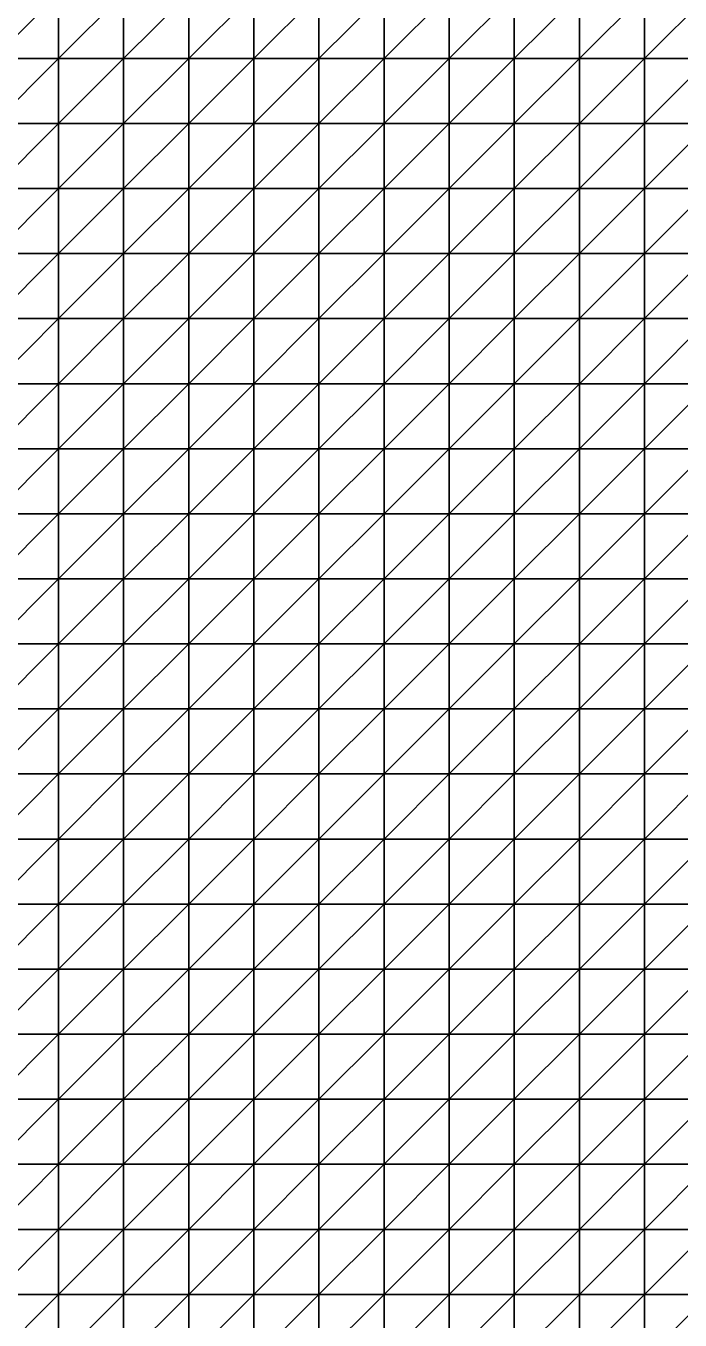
# Model space of a CAD drawing. Header units: metres. Extents: x 351000 to 353000, y 7455000 to 7457000.
# Drawn here: x 351987.5 to 352238.7, y 7455490.1 to 7455987.5 of the extents above; entities that cross this region are included whole.
import ezdxf

# ---------------------------------------------------------------- set-up
doc = ezdxf.new("R2010")
doc.units = ezdxf.units.M

msp = doc.modelspace()

# ---------------------------------------------------------------- linework, layer by layer
at = {"layer": 'BASE_OF_OXIDE_BOX'}
for points in [[(351975, 7455975, 1221.54), (352000, 7455975, 1218.15), (352000, 7456000, 1223.28)], [(351975, 7455975, 1221.54), (352000, 7456000, 1223.28), (351975, 7456000, 1227.32)], [(352000, 7455975, 1218.15), (352025, 7455975, 1213.34), (352025, 7456000, 1217.51)], [(352000, 7455975, 1218.15), (352025, 7456000, 1217.51), (352000, 7456000, 1223.28)], [(352025, 7455975, 1213.34), (352050, 7455975, 1208.56), (352050, 7456000, 1211.3)], [(352025, 7455975, 1213.34), (352050, 7456000, 1211.3), (352025, 7456000, 1217.51)], [(352050, 7455975, 1208.56), (352075, 7455975, 1204.73), (352075, 7456000, 1205.5)], [(352050, 7455975, 1208.56), (352075, 7456000, 1205.5), (352050, 7456000, 1211.3)], [(352075, 7455975, 1204.73), (352100, 7455975, 1202.37), (352100, 7456000, 1200.69)], [(352075, 7455975, 1204.73), (352100, 7456000, 1200.69), (352075, 7456000, 1205.5)], [(352100, 7455975, 1202.37), (352125, 7455975, 1201.78), (352125, 7456000, 1197.47)], [(352100, 7455975, 1202.37), (352125, 7456000, 1197.47), (352100, 7456000, 1200.69)], [(352125, 7455975, 1201.78), (352150, 7455975, 1203.33), (352150, 7456000, 1196.57)], [(352125, 7455975, 1201.78), (352150, 7456000, 1196.57), (352125, 7456000, 1197.47)], [(352150, 7455975, 1203.33), (352175, 7455975, 1207.29), (352175, 7456000, 1198.67)], [(352150, 7455975, 1203.33), (352175, 7456000, 1198.67), (352150, 7456000, 1196.57)], [(352175, 7455975, 1207.29), (352200, 7455975, 1213.53), (352200, 7456000, 1203.89)], [(352175, 7455975, 1207.29), (352200, 7456000, 1203.89), (352175, 7456000, 1198.67)], [(352200, 7455975, 1213.53), (352225, 7455975, 1221.18), (352225, 7456000, 1211.41)], [(352200, 7455975, 1213.53), (352225, 7456000, 1211.41), (352200, 7456000, 1203.89)], [(352225, 7455975, 1221.18), (352250, 7455975, 1228.74), (352250, 7456000, 1219.55)], [(352225, 7455975, 1221.18), (352250, 7456000, 1219.55), (352225, 7456000, 1211.41)], [(351975, 7455950, 1216.36), (352000, 7455950, 1213.85), (352000, 7455975, 1218.15)], [(351975, 7455950, 1216.36), (352000, 7455975, 1218.15), (351975, 7455975, 1221.54)], [(352000, 7455950, 1213.85), (352025, 7455950, 1210.29), (352025, 7455975, 1213.34)], [(352000, 7455950, 1213.85), (352025, 7455975, 1213.34), (352000, 7455975, 1218.15)], [(352025, 7455950, 1210.29), (352050, 7455950, 1207.2), (352050, 7455975, 1208.56)], [(352025, 7455950, 1210.29), (352050, 7455975, 1208.56), (352025, 7455975, 1213.34)], [(352050, 7455950, 1207.2), (352075, 7455950, 1205.56), (352075, 7455975, 1204.73)], [(352050, 7455950, 1207.2), (352075, 7455975, 1204.73), (352050, 7455975, 1208.56)], [(352075, 7455950, 1205.56), (352100, 7455950, 1205.77), (352100, 7455975, 1202.37)], [(352075, 7455950, 1205.56), (352100, 7455975, 1202.37), (352075, 7455975, 1204.73)], [(352100, 7455950, 1205.77), (352125, 7455950, 1207.87), (352125, 7455975, 1201.78)], [(352100, 7455950, 1205.77), (352125, 7455975, 1201.78), (352100, 7455975, 1202.37)], [(352125, 7455950, 1207.87), (352150, 7455950, 1211.82), (352150, 7455975, 1203.33)], [(352125, 7455950, 1207.87), (352150, 7455975, 1203.33), (352125, 7455975, 1201.78)], [(352150, 7455950, 1211.82), (352175, 7455950, 1217.51), (352175, 7455975, 1207.29)], [(352150, 7455950, 1211.82), (352175, 7455975, 1207.29), (352150, 7455975, 1203.33)], [(352175, 7455950, 1217.51), (352200, 7455950, 1224.56), (352200, 7455975, 1213.53)], [(352175, 7455950, 1217.51), (352200, 7455975, 1213.53), (352175, 7455975, 1207.29)], [(352200, 7455950, 1224.56), (352225, 7455950, 1232.12), (352225, 7455975, 1221.18)], [(352200, 7455950, 1224.56), (352225, 7455975, 1221.18), (352200, 7455975, 1213.53)], [(352225, 7455950, 1232.12), (352250, 7455950, 1238.94), (352250, 7455975, 1228.74)], [(352225, 7455950, 1232.12), (352250, 7455975, 1228.74), (352225, 7455975, 1221.18)], [(351975, 7455925, 1214.76), (352000, 7455925, 1213.16), (352000, 7455950, 1213.85)], [(351975, 7455925, 1214.76), (352000, 7455950, 1213.85), (351975, 7455950, 1216.36)], [(352000, 7455925, 1213.16), (352025, 7455925, 1210.69), (352025, 7455950, 1210.29)], [(352000, 7455925, 1213.16), (352025, 7455950, 1210.29), (352000, 7455950, 1213.85)], [(352025, 7455925, 1210.69), (352050, 7455925, 1208.95), (352050, 7455950, 1207.2)], [(352025, 7455925, 1210.69), (352050, 7455950, 1207.2), (352025, 7455950, 1210.29)], [(352050, 7455925, 1208.95), (352075, 7455925, 1208.98), (352075, 7455950, 1205.56)], [(352050, 7455925, 1208.95), (352075, 7455950, 1205.56), (352050, 7455950, 1207.2)], [(352075, 7455925, 1208.98), (352100, 7455925, 1211.1), (352100, 7455950, 1205.77)], [(352075, 7455925, 1208.98), (352100, 7455950, 1205.77), (352075, 7455950, 1205.56)], [(352100, 7455925, 1211.1), (352125, 7455925, 1215.11), (352125, 7455950, 1207.87)], [(352100, 7455925, 1211.1), (352125, 7455950, 1207.87), (352100, 7455950, 1205.77)], [(352125, 7455925, 1215.11), (352150, 7455925, 1220.65), (352150, 7455950, 1211.82)], [(352125, 7455925, 1215.11), (352150, 7455950, 1211.82), (352125, 7455950, 1207.87)], [(352150, 7455925, 1220.65), (352175, 7455925, 1227.26), (352175, 7455950, 1217.51)], [(352150, 7455925, 1220.65), (352175, 7455950, 1217.51), (352150, 7455950, 1211.82)], [(352175, 7455925, 1227.26), (352200, 7455925, 1234.4), (352200, 7455950, 1224.56)], [(352175, 7455925, 1227.26), (352200, 7455950, 1224.56), (352175, 7455950, 1217.51)], [(352200, 7455925, 1234.4), (352225, 7455925, 1241.27), (352225, 7455950, 1232.12)], [(352200, 7455925, 1234.4), (352225, 7455950, 1232.12), (352200, 7455950, 1224.56)], [(352225, 7455925, 1241.27), (352250, 7455925, 1246.98), (352250, 7455950, 1238.94)], [(352225, 7455925, 1241.27), (352250, 7455950, 1238.94), (352225, 7455950, 1232.12)], [(351975, 7455900, 1216.52), (352000, 7455900, 1215.65), (352000, 7455925, 1213.16)], [(351975, 7455900, 1216.52), (352000, 7455925, 1213.16), (351975, 7455925, 1214.76)], [(352000, 7455900, 1215.65), (352025, 7455900, 1213.92), (352025, 7455925, 1210.69)], [(352000, 7455900, 1215.65), (352025, 7455925, 1210.69), (352000, 7455925, 1213.16)], [(352025, 7455900, 1213.92), (352050, 7455900, 1213), (352050, 7455925, 1208.95)], [(352025, 7455900, 1213.92), (352050, 7455925, 1208.95), (352025, 7455925, 1210.69)], [(352050, 7455900, 1213), (352075, 7455900, 1213.99), (352075, 7455925, 1208.98)], [(352050, 7455900, 1213), (352075, 7455925, 1208.98), (352050, 7455925, 1208.95)], [(352075, 7455900, 1213.99), (352100, 7455900, 1217.18), (352100, 7455925, 1211.1)], [(352075, 7455900, 1213.99), (352100, 7455925, 1211.1), (352075, 7455925, 1208.98)], [(352100, 7455900, 1217.18), (352125, 7455900, 1222.22), (352125, 7455925, 1215.11)], [(352100, 7455900, 1217.18), (352125, 7455925, 1215.11), (352100, 7455925, 1211.1)], [(352125, 7455900, 1222.22), (352150, 7455900, 1228.45), (352150, 7455925, 1220.65)], [(352125, 7455900, 1222.22), (352150, 7455925, 1220.65), (352125, 7455925, 1215.11)], [(352150, 7455900, 1228.45), (352175, 7455900, 1235.18), (352175, 7455925, 1227.26)], [(352150, 7455900, 1228.45), (352175, 7455925, 1227.26), (352150, 7455925, 1220.65)], [(352175, 7455900, 1235.18), (352200, 7455900, 1241.72), (352200, 7455925, 1234.4)], [(352175, 7455900, 1235.18), (352200, 7455925, 1234.4), (352175, 7455925, 1227.26)], [(352200, 7455900, 1241.72), (352225, 7455900, 1247.44), (352225, 7455925, 1241.27)], [(352200, 7455900, 1241.72), (352225, 7455925, 1241.27), (352200, 7455925, 1234.4)], [(352225, 7455900, 1247.44), (352250, 7455900, 1251.77), (352250, 7455925, 1246.98)], [(352225, 7455900, 1247.44), (352250, 7455925, 1246.98), (352225, 7455925, 1241.27)], [(351975, 7455875, 1218.56), (352000, 7455875, 1218.26), (352000, 7455900, 1215.65)], [(351975, 7455875, 1218.56), (352000, 7455900, 1215.65), (351975, 7455900, 1216.52)], [(352000, 7455875, 1218.26), (352025, 7455875, 1217.07), (352025, 7455900, 1213.92)], [(352000, 7455875, 1218.26), (352025, 7455900, 1213.92), (352000, 7455900, 1215.65)], [(352025, 7455875, 1217.07), (352050, 7455875, 1216.71), (352050, 7455900, 1213)], [(352025, 7455875, 1217.07), (352050, 7455900, 1213), (352025, 7455900, 1213.92)], [(352050, 7455875, 1216.71), (352075, 7455875, 1218.36), (352075, 7455900, 1213.99)], [(352050, 7455875, 1216.71), (352075, 7455900, 1213.99), (352050, 7455900, 1213)], [(352075, 7455875, 1218.36), (352100, 7455875, 1222.32), (352100, 7455900, 1217.18)], [(352075, 7455875, 1218.36), (352100, 7455900, 1217.18), (352075, 7455900, 1213.99)], [(352100, 7455875, 1222.32), (352125, 7455875, 1228.11), (352125, 7455900, 1222.22)], [(352100, 7455875, 1222.32), (352125, 7455900, 1222.22), (352100, 7455900, 1217.18)], [(352125, 7455875, 1228.11), (352150, 7455875, 1234.82), (352150, 7455900, 1228.45)], [(352125, 7455875, 1228.11), (352150, 7455900, 1228.45), (352125, 7455900, 1222.22)], [(352150, 7455875, 1234.82), (352175, 7455875, 1241.52), (352175, 7455900, 1235.18)], [(352150, 7455875, 1234.82), (352175, 7455900, 1235.18), (352150, 7455900, 1228.45)], [(352175, 7455875, 1241.52), (352200, 7455875, 1247.4), (352200, 7455900, 1241.72)], [(352175, 7455875, 1241.52), (352200, 7455900, 1241.72), (352175, 7455900, 1235.18)], [(352200, 7455875, 1247.4), (352225, 7455875, 1251.98), (352225, 7455900, 1247.44)], [(352200, 7455875, 1247.4), (352225, 7455900, 1247.44), (352200, 7455900, 1241.72)], [(352225, 7455875, 1251.98), (352250, 7455875, 1255.02), (352250, 7455900, 1251.77)], [(352225, 7455875, 1251.98), (352250, 7455900, 1251.77), (352225, 7455900, 1247.44)], [(351975, 7455850, 1217.4), (352000, 7455850, 1217.66), (352000, 7455875, 1218.26)], [(351975, 7455850, 1217.4), (352000, 7455875, 1218.26), (351975, 7455875, 1218.56)], [(352000, 7455850, 1217.66), (352025, 7455850, 1217.15), (352025, 7455875, 1217.07)], [(352000, 7455850, 1217.66), (352025, 7455875, 1217.07), (352000, 7455875, 1218.26)], [(352025, 7455850, 1217.15), (352050, 7455850, 1217.61), (352050, 7455875, 1216.71)], [(352025, 7455850, 1217.15), (352050, 7455875, 1216.71), (352025, 7455875, 1217.07)], [(352050, 7455850, 1217.61), (352075, 7455850, 1220.3), (352075, 7455875, 1218.36)], [(352050, 7455850, 1217.61), (352075, 7455875, 1218.36), (352050, 7455875, 1216.71)], [(352075, 7455850, 1220.3), (352100, 7455850, 1225.52), (352100, 7455875, 1222.32)], [(352075, 7455850, 1220.3), (352100, 7455875, 1222.32), (352075, 7455875, 1218.36)], [(352100, 7455850, 1225.52), (352125, 7455850, 1232.63), (352125, 7455875, 1228.11)], [(352100, 7455850, 1225.52), (352125, 7455875, 1228.11), (352100, 7455875, 1222.32)], [(352125, 7455850, 1232.63), (352150, 7455850, 1240.48), (352150, 7455875, 1234.82)], [(352125, 7455850, 1232.63), (352150, 7455875, 1234.82), (352125, 7455875, 1228.11)], [(352150, 7455850, 1240.48), (352175, 7455850, 1247.81), (352175, 7455875, 1241.52)], [(352150, 7455850, 1240.48), (352175, 7455875, 1241.52), (352150, 7455875, 1234.82)], [(352175, 7455850, 1247.81), (352200, 7455850, 1253.69), (352200, 7455875, 1247.4)], [(352175, 7455850, 1247.81), (352200, 7455875, 1247.4), (352175, 7455875, 1241.52)], [(352200, 7455850, 1253.69), (352225, 7455850, 1257.7), (352225, 7455875, 1251.98)], [(352200, 7455850, 1253.69), (352225, 7455875, 1251.98), (352200, 7455875, 1247.4)], [(352225, 7455850, 1257.7), (352250, 7455850, 1259.88), (352250, 7455875, 1255.02)], [(352225, 7455850, 1257.7), (352250, 7455875, 1255.02), (352225, 7455875, 1251.98)], [(351975, 7455825, 1211.94), (352000, 7455825, 1212.9), (352000, 7455850, 1217.66)], [(351975, 7455825, 1211.94), (352000, 7455850, 1217.66), (351975, 7455850, 1217.4)], [(352000, 7455825, 1212.9), (352025, 7455825, 1213.4), (352025, 7455850, 1217.15)], [(352000, 7455825, 1212.9), (352025, 7455850, 1217.15), (352000, 7455850, 1217.66)], [(352025, 7455825, 1213.4), (352050, 7455825, 1215.23), (352050, 7455850, 1217.61)], [(352025, 7455825, 1213.4), (352050, 7455850, 1217.61), (352025, 7455850, 1217.15)], [(352050, 7455825, 1215.23), (352075, 7455825, 1219.68), (352075, 7455850, 1220.3)], [(352050, 7455825, 1215.23), (352075, 7455850, 1220.3), (352050, 7455850, 1217.61)], [(352075, 7455825, 1219.68), (352100, 7455825, 1227.03), (352100, 7455850, 1225.52)], [(352075, 7455825, 1219.68), (352100, 7455850, 1225.52), (352075, 7455850, 1220.3)], [(352100, 7455825, 1227.03), (352125, 7455825, 1236.46), (352125, 7455850, 1232.63)], [(352100, 7455825, 1227.03), (352125, 7455850, 1232.63), (352100, 7455850, 1225.52)], [(352125, 7455825, 1236.46), (352150, 7455825, 1246.48), (352150, 7455850, 1240.48)], [(352125, 7455825, 1236.46), (352150, 7455850, 1240.48), (352125, 7455850, 1232.63)], [(352150, 7455825, 1246.48), (352175, 7455825, 1255.49), (352175, 7455850, 1247.81)], [(352150, 7455825, 1246.48), (352175, 7455850, 1247.81), (352150, 7455850, 1240.48)], [(352175, 7455825, 1255.49), (352200, 7455825, 1262.29), (352200, 7455850, 1253.69)], [(352175, 7455825, 1255.49), (352200, 7455850, 1253.69), (352175, 7455850, 1247.81)], [(352200, 7455825, 1262.29), (352225, 7455825, 1266.48), (352225, 7455850, 1257.7)], [(352200, 7455825, 1262.29), (352225, 7455850, 1257.7), (352200, 7455850, 1253.69)], [(352225, 7455825, 1266.48), (352250, 7455825, 1268.29), (352250, 7455850, 1259.88)], [(352225, 7455825, 1266.48), (352250, 7455850, 1259.88), (352225, 7455850, 1257.7)], [(351975, 7455800, 1204.48), (352000, 7455800, 1206.18), (352000, 7455825, 1212.9)], [(351975, 7455800, 1204.48), (352000, 7455825, 1212.9), (351975, 7455825, 1211.94)], [(352000, 7455800, 1206.18), (352025, 7455800, 1207.88), (352025, 7455825, 1213.4)], [(352000, 7455800, 1206.18), (352025, 7455825, 1213.4), (352000, 7455825, 1212.9)], [(352025, 7455800, 1207.88), (352050, 7455800, 1211.38), (352050, 7455825, 1215.23)], [(352025, 7455800, 1207.88), (352050, 7455825, 1215.23), (352025, 7455825, 1213.4)], [(352050, 7455800, 1211.38), (352075, 7455800, 1218.01), (352075, 7455825, 1219.68)], [(352050, 7455800, 1211.38), (352075, 7455825, 1219.68), (352050, 7455825, 1215.23)], [(352075, 7455800, 1218.01), (352100, 7455800, 1227.98), (352100, 7455825, 1227.03)], [(352075, 7455800, 1218.01), (352100, 7455825, 1227.03), (352075, 7455825, 1219.68)], [(352100, 7455800, 1227.98), (352125, 7455800, 1240.3), (352125, 7455825, 1236.46)], [(352100, 7455800, 1227.98), (352125, 7455825, 1236.46), (352100, 7455825, 1227.03)], [(352125, 7455800, 1240.3), (352150, 7455800, 1253.1), (352150, 7455825, 1246.48)], [(352125, 7455800, 1240.3), (352150, 7455825, 1246.48), (352125, 7455825, 1236.46)], [(352150, 7455800, 1253.1), (352175, 7455800, 1264.35), (352175, 7455825, 1255.49)], [(352150, 7455800, 1253.1), (352175, 7455825, 1255.49), (352150, 7455825, 1246.48)], [(352175, 7455800, 1264.35), (352200, 7455800, 1272.6), (352200, 7455825, 1262.29)], [(352175, 7455800, 1264.35), (352200, 7455825, 1262.29), (352175, 7455825, 1255.49)], [(352200, 7455800, 1272.6), (352225, 7455800, 1277.36), (352225, 7455825, 1266.48)], [(352200, 7455800, 1272.6), (352225, 7455825, 1266.48), (352200, 7455825, 1262.29)], [(352225, 7455800, 1277.36), (352250, 7455800, 1279), (352250, 7455825, 1268.29)], [(352225, 7455800, 1277.36), (352250, 7455825, 1268.29), (352225, 7455825, 1266.48)], [(351975, 7455775, 1199.22), (352000, 7455775, 1201.45), (352000, 7455800, 1206.18)], [(351975, 7455775, 1199.22), (352000, 7455800, 1206.18), (351975, 7455800, 1204.48)], [(352000, 7455775, 1201.45), (352025, 7455775, 1204.03), (352025, 7455800, 1207.88)], [(352000, 7455775, 1201.45), (352025, 7455800, 1207.88), (352000, 7455800, 1206.18)], [(352025, 7455775, 1204.03), (352050, 7455775, 1208.82), (352050, 7455800, 1211.38)], [(352025, 7455775, 1204.03), (352050, 7455800, 1211.38), (352025, 7455800, 1207.88)], [(352050, 7455775, 1208.82), (352075, 7455775, 1217.19), (352075, 7455800, 1218.01)], [(352050, 7455775, 1208.82), (352075, 7455800, 1218.01), (352050, 7455800, 1211.38)], [(352075, 7455775, 1217.19), (352100, 7455775, 1229.33), (352100, 7455800, 1227.98)], [(352075, 7455775, 1217.19), (352100, 7455800, 1227.98), (352075, 7455800, 1218.01)], [(352100, 7455775, 1229.33), (352125, 7455775, 1244.04), (352125, 7455800, 1240.3)], [(352100, 7455775, 1229.33), (352125, 7455800, 1240.3), (352100, 7455800, 1227.98)], [(352125, 7455775, 1244.04), (352150, 7455775, 1259.13), (352150, 7455800, 1253.1)], [(352125, 7455775, 1244.04), (352150, 7455800, 1253.1), (352125, 7455800, 1240.3)], [(352150, 7455775, 1259.13), (352175, 7455775, 1272.22), (352175, 7455800, 1264.35)], [(352150, 7455775, 1259.13), (352175, 7455800, 1264.35), (352150, 7455800, 1253.1)], [(352175, 7455775, 1272.22), (352200, 7455775, 1281.55), (352200, 7455800, 1272.6)], [(352175, 7455775, 1272.22), (352200, 7455800, 1272.6), (352175, 7455800, 1264.35)], [(352200, 7455775, 1281.55), (352225, 7455775, 1286.59), (352225, 7455800, 1277.36)], [(352200, 7455775, 1281.55), (352225, 7455800, 1277.36), (352200, 7455800, 1272.6)], [(352225, 7455775, 1286.59), (352250, 7455775, 1287.87), (352250, 7455800, 1279)], [(352225, 7455775, 1286.59), (352250, 7455800, 1279), (352225, 7455800, 1277.36)], [(351975, 7455750, 1199.39), (352000, 7455750, 1201.59), (352000, 7455775, 1201.45)], [(351975, 7455750, 1199.39), (352000, 7455775, 1201.45), (351975, 7455775, 1199.22)], [(352000, 7455750, 1201.59), (352025, 7455750, 1204.26), (352025, 7455775, 1204.03)], [(352000, 7455750, 1201.59), (352025, 7455775, 1204.03), (352000, 7455775, 1201.45)], [(352025, 7455750, 1204.26), (352050, 7455750, 1209.3), (352050, 7455775, 1208.82)], [(352025, 7455750, 1204.26), (352050, 7455775, 1208.82), (352025, 7455775, 1204.03)], [(352050, 7455750, 1209.3), (352075, 7455750, 1218.17), (352075, 7455775, 1217.19)], [(352050, 7455750, 1209.3), (352075, 7455775, 1217.19), (352050, 7455775, 1208.82)], [(352075, 7455750, 1218.17), (352100, 7455750, 1231.05), (352100, 7455775, 1229.33)], [(352075, 7455750, 1218.17), (352100, 7455775, 1229.33), (352075, 7455775, 1217.19)], [(352100, 7455750, 1231.05), (352125, 7455750, 1246.64), (352125, 7455775, 1244.04)], [(352100, 7455750, 1231.05), (352125, 7455775, 1244.04), (352100, 7455775, 1229.33)], [(352125, 7455750, 1246.64), (352150, 7455750, 1262.53), (352150, 7455775, 1259.13)], [(352125, 7455750, 1246.64), (352150, 7455775, 1259.13), (352125, 7455775, 1244.04)], [(352150, 7455750, 1262.53), (352175, 7455750, 1276.07), (352175, 7455775, 1272.22)], [(352150, 7455750, 1262.53), (352175, 7455775, 1272.22), (352150, 7455775, 1259.13)], [(352175, 7455750, 1276.07), (352200, 7455750, 1285.36), (352200, 7455775, 1281.55)], [(352175, 7455750, 1276.07), (352200, 7455775, 1281.55), (352175, 7455775, 1272.22)], [(352200, 7455750, 1285.36), (352225, 7455750, 1289.87), (352225, 7455775, 1286.59)], [(352200, 7455750, 1285.36), (352225, 7455775, 1286.59), (352200, 7455775, 1281.55)], [(352225, 7455750, 1289.87), (352250, 7455750, 1290.31), (352250, 7455775, 1287.87)], [(352225, 7455750, 1289.87), (352250, 7455775, 1287.87), (352225, 7455775, 1286.59)], [(351975, 7455725, 1205.03), (352000, 7455725, 1206.55), (352000, 7455750, 1201.59)], [(351975, 7455725, 1205.03), (352000, 7455750, 1201.59), (351975, 7455750, 1199.39)], [(352000, 7455725, 1206.55), (352025, 7455725, 1208.38), (352025, 7455750, 1204.26)], [(352000, 7455725, 1206.55), (352025, 7455750, 1204.26), (352000, 7455750, 1201.59)], [(352025, 7455725, 1208.38), (352050, 7455725, 1212.5), (352050, 7455750, 1209.3)], [(352025, 7455725, 1208.38), (352050, 7455750, 1209.3), (352025, 7455750, 1204.26)], [(352050, 7455725, 1212.5), (352075, 7455725, 1220.4), (352075, 7455750, 1218.17)], [(352050, 7455725, 1212.5), (352075, 7455750, 1218.17), (352050, 7455750, 1209.3)], [(352075, 7455725, 1220.4), (352100, 7455725, 1232.33), (352100, 7455750, 1231.05)], [(352075, 7455725, 1220.4), (352100, 7455750, 1231.05), (352075, 7455750, 1218.17)], [(352100, 7455725, 1232.33), (352125, 7455725, 1246.97), (352125, 7455750, 1246.64)], [(352100, 7455725, 1232.33), (352125, 7455750, 1246.64), (352100, 7455750, 1231.05)], [(352125, 7455725, 1246.97), (352150, 7455725, 1261.81), (352150, 7455750, 1262.53)], [(352125, 7455725, 1246.97), (352150, 7455750, 1262.53), (352125, 7455750, 1246.64)], [(352150, 7455725, 1261.81), (352175, 7455725, 1274.14), (352175, 7455750, 1276.07)], [(352150, 7455725, 1261.81), (352175, 7455750, 1276.07), (352150, 7455750, 1262.53)], [(352175, 7455725, 1274.14), (352200, 7455725, 1282.05), (352200, 7455750, 1285.36)], [(352175, 7455725, 1274.14), (352200, 7455750, 1285.36), (352175, 7455750, 1276.07)], [(352200, 7455725, 1282.05), (352225, 7455725, 1285.12), (352225, 7455750, 1289.87)], [(352200, 7455725, 1282.05), (352225, 7455750, 1289.87), (352200, 7455750, 1285.36)], [(352225, 7455725, 1285.12), (352250, 7455725, 1284.33), (352250, 7455750, 1290.31)], [(352225, 7455725, 1285.12), (352250, 7455750, 1290.31), (352225, 7455750, 1289.87)], [(351975, 7455700, 1213.01), (352000, 7455700, 1213.5), (352000, 7455725, 1206.55)], [(351975, 7455700, 1213.01), (352000, 7455725, 1206.55), (351975, 7455725, 1205.03)], [(352000, 7455700, 1213.5), (352025, 7455700, 1214.01), (352025, 7455725, 1208.38)], [(352000, 7455700, 1213.5), (352025, 7455725, 1208.38), (352000, 7455725, 1206.55)], [(352025, 7455700, 1214.01), (352050, 7455700, 1216.53), (352050, 7455725, 1212.5)], [(352025, 7455700, 1214.01), (352050, 7455725, 1212.5), (352025, 7455725, 1208.38)], [(352050, 7455700, 1216.53), (352075, 7455700, 1222.58), (352075, 7455725, 1220.4)], [(352050, 7455700, 1216.53), (352075, 7455725, 1220.4), (352050, 7455725, 1212.5)], [(352075, 7455700, 1222.58), (352100, 7455700, 1232.45), (352100, 7455725, 1232.33)], [(352075, 7455700, 1222.58), (352100, 7455725, 1232.33), (352075, 7455725, 1220.4)], [(352100, 7455700, 1232.45), (352125, 7455700, 1244.85), (352125, 7455725, 1246.97)], [(352100, 7455700, 1232.45), (352125, 7455725, 1246.97), (352100, 7455725, 1232.33)], [(352125, 7455700, 1244.85), (352150, 7455700, 1257.35), (352150, 7455725, 1261.81)], [(352125, 7455700, 1244.85), (352150, 7455725, 1261.81), (352125, 7455725, 1246.97)], [(352150, 7455700, 1257.35), (352175, 7455700, 1267.31), (352175, 7455725, 1274.14)], [(352150, 7455700, 1257.35), (352175, 7455725, 1274.14), (352150, 7455725, 1261.81)], [(352175, 7455700, 1267.31), (352200, 7455700, 1272.96), (352200, 7455725, 1282.05)], [(352175, 7455700, 1267.31), (352200, 7455725, 1282.05), (352175, 7455725, 1274.14)], [(352200, 7455700, 1272.96), (352225, 7455700, 1274.12), (352225, 7455725, 1285.12)], [(352200, 7455700, 1272.96), (352225, 7455725, 1285.12), (352200, 7455725, 1282.05)], [(352225, 7455700, 1274.12), (352250, 7455700, 1272.05), (352250, 7455725, 1284.33)], [(352225, 7455700, 1274.12), (352250, 7455725, 1284.33), (352225, 7455725, 1285.12)], [(351975, 7455675, 1219.36), (352000, 7455675, 1219.05), (352000, 7455700, 1213.5)], [(351975, 7455675, 1219.36), (352000, 7455700, 1213.5), (351975, 7455700, 1213.01)], [(352000, 7455675, 1219.05), (352025, 7455675, 1218.52), (352025, 7455700, 1214.01)], [(352000, 7455675, 1219.05), (352025, 7455700, 1214.01), (352000, 7455700, 1213.5)], [(352025, 7455675, 1218.52), (352050, 7455675, 1219.66), (352050, 7455700, 1216.53)], [(352025, 7455675, 1218.52), (352050, 7455700, 1216.53), (352025, 7455700, 1214.01)], [(352050, 7455675, 1219.66), (352075, 7455675, 1223.95), (352075, 7455700, 1222.58)], [(352050, 7455675, 1219.66), (352075, 7455700, 1222.58), (352050, 7455700, 1216.53)], [(352075, 7455675, 1223.95), (352100, 7455675, 1231.67), (352100, 7455700, 1232.45)], [(352075, 7455675, 1223.95), (352100, 7455700, 1232.45), (352075, 7455700, 1222.58)], [(352100, 7455675, 1231.67), (352125, 7455675, 1241.61), (352125, 7455700, 1244.85)], [(352100, 7455675, 1231.67), (352125, 7455700, 1244.85), (352100, 7455700, 1232.45)], [(352125, 7455675, 1241.61), (352150, 7455675, 1251.48), (352150, 7455700, 1257.35)], [(352125, 7455675, 1241.61), (352150, 7455700, 1257.35), (352125, 7455700, 1244.85)], [(352150, 7455675, 1251.48), (352175, 7455675, 1258.8), (352175, 7455700, 1267.31)], [(352150, 7455675, 1251.48), (352175, 7455700, 1267.31), (352150, 7455700, 1257.35)], [(352175, 7455675, 1258.8), (352200, 7455675, 1262.09), (352200, 7455700, 1272.96)], [(352175, 7455675, 1258.8), (352200, 7455700, 1272.96), (352175, 7455700, 1267.31)], [(352200, 7455675, 1262.09), (352225, 7455675, 1261.44), (352225, 7455700, 1274.12)], [(352200, 7455675, 1262.09), (352225, 7455700, 1274.12), (352200, 7455700, 1272.96)], [(352225, 7455675, 1261.44), (352250, 7455675, 1258.4), (352250, 7455700, 1272.05)], [(352225, 7455675, 1261.44), (352250, 7455700, 1272.05), (352225, 7455700, 1274.12)], [(351975, 7455650, 1222.13), (352000, 7455650, 1221.76), (352000, 7455675, 1219.05)], [(351975, 7455650, 1222.13), (352000, 7455675, 1219.05), (351975, 7455675, 1219.36)], [(352000, 7455650, 1221.76), (352025, 7455650, 1221.07), (352025, 7455675, 1218.52)], [(352000, 7455650, 1221.76), (352025, 7455675, 1218.52), (352000, 7455675, 1219.05)], [(352025, 7455650, 1221.07), (352050, 7455650, 1221.74), (352050, 7455675, 1219.66)], [(352025, 7455650, 1221.07), (352050, 7455675, 1219.66), (352025, 7455675, 1218.52)], [(352050, 7455650, 1221.74), (352075, 7455650, 1225.1), (352075, 7455675, 1223.95)], [(352050, 7455650, 1221.74), (352075, 7455675, 1223.95), (352050, 7455675, 1219.66)], [(352075, 7455650, 1225.1), (352100, 7455650, 1231.38), (352100, 7455675, 1231.67)], [(352075, 7455650, 1225.1), (352100, 7455675, 1231.67), (352075, 7455675, 1223.95)], [(352100, 7455650, 1231.38), (352125, 7455650, 1239.43), (352125, 7455675, 1241.61)], [(352100, 7455650, 1231.38), (352125, 7455675, 1241.61), (352100, 7455675, 1231.67)], [(352125, 7455650, 1239.43), (352150, 7455650, 1247.13), (352150, 7455675, 1251.48)], [(352125, 7455650, 1239.43), (352150, 7455675, 1251.48), (352125, 7455675, 1241.61)], [(352150, 7455650, 1247.13), (352175, 7455650, 1252.27), (352175, 7455675, 1258.8)], [(352150, 7455650, 1247.13), (352175, 7455675, 1258.8), (352150, 7455675, 1251.48)], [(352175, 7455650, 1252.27), (352200, 7455650, 1253.66), (352200, 7455675, 1262.09)], [(352175, 7455650, 1252.27), (352200, 7455675, 1262.09), (352175, 7455675, 1258.8)], [(352200, 7455650, 1253.66), (352225, 7455650, 1251.66), (352225, 7455675, 1261.44)], [(352200, 7455650, 1253.66), (352225, 7455675, 1261.44), (352200, 7455675, 1262.09)], [(352225, 7455650, 1251.66), (352250, 7455650, 1248.07), (352250, 7455675, 1258.4)], [(352225, 7455650, 1251.66), (352250, 7455675, 1258.4), (352225, 7455675, 1261.44)], [(351975, 7455625, 1222.72), (352000, 7455625, 1223.18), (352000, 7455650, 1221.76)], [(351975, 7455625, 1222.72), (352000, 7455650, 1221.76), (351975, 7455650, 1222.13)], [(352000, 7455625, 1223.18), (352025, 7455625, 1223.28), (352025, 7455650, 1221.07)], [(352000, 7455625, 1223.18), (352025, 7455650, 1221.07), (352000, 7455650, 1221.76)], [(352025, 7455625, 1223.28), (352050, 7455625, 1224.4), (352050, 7455650, 1221.74)], [(352025, 7455625, 1223.28), (352050, 7455650, 1221.74), (352025, 7455650, 1221.07)], [(352050, 7455625, 1224.4), (352075, 7455625, 1227.67), (352075, 7455650, 1225.1)], [(352050, 7455625, 1224.4), (352075, 7455650, 1225.1), (352050, 7455650, 1221.74)], [(352075, 7455625, 1227.67), (352100, 7455625, 1233.21), (352100, 7455650, 1231.38)], [(352075, 7455625, 1227.67), (352100, 7455650, 1231.38), (352075, 7455650, 1225.1)], [(352100, 7455625, 1233.21), (352125, 7455625, 1239.96), (352125, 7455650, 1239.43)], [(352100, 7455625, 1233.21), (352125, 7455650, 1239.43), (352100, 7455650, 1231.38)], [(352125, 7455625, 1239.96), (352150, 7455625, 1246.02), (352150, 7455650, 1247.13)], [(352125, 7455625, 1239.96), (352150, 7455650, 1247.13), (352125, 7455650, 1239.43)], [(352150, 7455625, 1246.02), (352175, 7455625, 1249.48), (352175, 7455650, 1252.27)], [(352150, 7455625, 1246.02), (352175, 7455650, 1252.27), (352150, 7455650, 1247.13)], [(352175, 7455625, 1249.48), (352200, 7455625, 1249.45), (352200, 7455650, 1253.66)], [(352175, 7455625, 1249.48), (352200, 7455650, 1253.66), (352175, 7455650, 1252.27)], [(352200, 7455625, 1249.45), (352225, 7455625, 1246.53), (352225, 7455650, 1251.66)], [(352200, 7455625, 1249.45), (352225, 7455650, 1251.66), (352200, 7455650, 1253.66)], [(352225, 7455625, 1246.53), (352250, 7455625, 1242.66), (352250, 7455650, 1248.07)], [(352225, 7455625, 1246.53), (352250, 7455650, 1248.07), (352225, 7455650, 1251.66)], [(351975, 7455600, 1224.84), (352000, 7455600, 1226.66), (352000, 7455625, 1223.18)], [(351975, 7455600, 1224.84), (352000, 7455625, 1223.18), (351975, 7455625, 1222.72)], [(352000, 7455600, 1226.66), (352025, 7455600, 1227.96), (352025, 7455625, 1223.28)], [(352000, 7455600, 1226.66), (352025, 7455625, 1223.28), (352000, 7455625, 1223.18)], [(352025, 7455600, 1227.96), (352050, 7455600, 1229.8), (352050, 7455625, 1224.4)], [(352025, 7455600, 1227.96), (352050, 7455625, 1224.4), (352025, 7455625, 1223.28)], [(352050, 7455600, 1229.8), (352075, 7455600, 1233.05), (352075, 7455625, 1227.67)], [(352050, 7455600, 1229.8), (352075, 7455625, 1227.67), (352050, 7455625, 1224.4)], [(352075, 7455600, 1233.05), (352100, 7455600, 1237.83), (352100, 7455625, 1233.21)], [(352075, 7455600, 1233.05), (352100, 7455625, 1233.21), (352075, 7455625, 1227.67)], [(352100, 7455600, 1237.83), (352125, 7455600, 1243.2), (352125, 7455625, 1239.96)], [(352100, 7455600, 1237.83), (352125, 7455625, 1239.96), (352100, 7455625, 1233.21)], [(352125, 7455600, 1243.2), (352150, 7455600, 1247.56), (352150, 7455625, 1246.02)], [(352125, 7455600, 1243.2), (352150, 7455625, 1246.02), (352125, 7455625, 1239.96)], [(352150, 7455600, 1247.56), (352175, 7455600, 1249.36), (352175, 7455625, 1249.48)], [(352150, 7455600, 1247.56), (352175, 7455625, 1249.48), (352150, 7455625, 1246.02)], [(352175, 7455600, 1249.36), (352200, 7455600, 1247.97), (352200, 7455625, 1249.45)], [(352175, 7455600, 1249.36), (352200, 7455625, 1249.45), (352175, 7455625, 1249.48)], [(352200, 7455600, 1247.97), (352225, 7455600, 1244.2), (352225, 7455625, 1246.53)], [(352200, 7455600, 1247.97), (352225, 7455625, 1246.53), (352200, 7455625, 1249.45)], [(352225, 7455600, 1244.2), (352250, 7455600, 1240.04), (352250, 7455625, 1242.66)], [(352225, 7455600, 1244.2), (352250, 7455625, 1242.66), (352225, 7455625, 1246.53)], [(351975, 7455575, 1231.72), (352000, 7455575, 1234.82), (352000, 7455600, 1226.66)], [(351975, 7455575, 1231.72), (352000, 7455600, 1226.66), (351975, 7455600, 1224.84)], [(352000, 7455575, 1234.82), (352025, 7455575, 1236.95), (352025, 7455600, 1227.96)], [(352000, 7455575, 1234.82), (352025, 7455600, 1227.96), (352000, 7455600, 1226.66)], [(352025, 7455575, 1236.95), (352050, 7455575, 1238.87), (352050, 7455600, 1229.8)], [(352025, 7455575, 1236.95), (352050, 7455600, 1229.8), (352025, 7455600, 1227.96)], [(352050, 7455575, 1238.87), (352075, 7455575, 1241.29), (352075, 7455600, 1233.05)], [(352050, 7455575, 1238.87), (352075, 7455600, 1233.05), (352050, 7455600, 1229.8)], [(352075, 7455575, 1241.29), (352100, 7455575, 1244.38), (352100, 7455600, 1237.83)], [(352075, 7455575, 1241.29), (352100, 7455600, 1237.83), (352075, 7455600, 1233.05)], [(352100, 7455575, 1244.38), (352125, 7455575, 1247.49), (352125, 7455600, 1243.2)], [(352100, 7455575, 1244.38), (352125, 7455600, 1243.2), (352100, 7455600, 1237.83)], [(352125, 7455575, 1247.49), (352150, 7455575, 1249.41), (352150, 7455600, 1247.56)], [(352125, 7455575, 1247.49), (352150, 7455600, 1247.56), (352125, 7455600, 1243.2)], [(352150, 7455575, 1249.41), (352175, 7455575, 1248.98), (352175, 7455600, 1249.36)], [(352150, 7455575, 1249.41), (352175, 7455600, 1249.36), (352150, 7455600, 1247.56)], [(352175, 7455575, 1248.98), (352200, 7455575, 1245.86), (352200, 7455600, 1247.97)], [(352175, 7455575, 1248.98), (352200, 7455600, 1247.97), (352175, 7455600, 1249.36)], [(352200, 7455575, 1245.86), (352225, 7455575, 1240.97), (352225, 7455600, 1244.2)], [(352200, 7455575, 1245.86), (352225, 7455600, 1244.2), (352200, 7455600, 1247.97)], [(352225, 7455575, 1240.97), (352250, 7455575, 1236.27), (352250, 7455600, 1240.04)], [(352225, 7455575, 1240.97), (352250, 7455600, 1240.04), (352225, 7455600, 1244.2)], [(351975, 7455550, 1243.63), (352000, 7455550, 1247.43), (352000, 7455575, 1234.82)], [(351975, 7455550, 1243.63), (352000, 7455575, 1234.82), (351975, 7455575, 1231.72)], [(352000, 7455550, 1247.43), (352025, 7455550, 1249.51), (352025, 7455575, 1236.95)], [(352000, 7455550, 1247.43), (352025, 7455575, 1236.95), (352000, 7455575, 1234.82)], [(352025, 7455550, 1249.51), (352050, 7455550, 1250.38), (352050, 7455575, 1238.87)], [(352025, 7455550, 1249.51), (352050, 7455575, 1238.87), (352025, 7455575, 1236.95)], [(352050, 7455550, 1250.38), (352075, 7455550, 1250.73), (352075, 7455575, 1241.29)], [(352050, 7455550, 1250.38), (352075, 7455575, 1241.29), (352050, 7455575, 1238.87)], [(352075, 7455550, 1250.73), (352100, 7455550, 1250.89), (352100, 7455575, 1244.38)], [(352075, 7455550, 1250.73), (352100, 7455575, 1244.38), (352075, 7455575, 1241.29)], [(352100, 7455550, 1250.89), (352125, 7455550, 1250.63), (352125, 7455575, 1247.49)], [(352100, 7455550, 1250.89), (352125, 7455575, 1247.49), (352100, 7455575, 1244.38)], [(352125, 7455550, 1250.63), (352150, 7455550, 1249.19), (352150, 7455575, 1249.41)], [(352125, 7455550, 1250.63), (352150, 7455575, 1249.41), (352125, 7455575, 1247.49)], [(352150, 7455550, 1249.19), (352175, 7455550, 1245.86), (352175, 7455575, 1248.98)], [(352150, 7455550, 1249.19), (352175, 7455575, 1248.98), (352150, 7455575, 1249.41)], [(352175, 7455550, 1245.86), (352200, 7455550, 1240.55), (352200, 7455575, 1245.86)], [(352175, 7455550, 1245.86), (352200, 7455575, 1245.86), (352175, 7455575, 1248.98)], [(352200, 7455550, 1240.55), (352225, 7455550, 1234.21), (352225, 7455575, 1240.97)], [(352200, 7455550, 1240.55), (352225, 7455575, 1240.97), (352200, 7455575, 1245.86)], [(352225, 7455550, 1234.21), (352250, 7455550, 1228.72), (352250, 7455575, 1236.27)], [(352225, 7455550, 1234.21), (352250, 7455575, 1236.27), (352225, 7455575, 1240.97)], [(351975, 7455525, 1257.41), (352000, 7455525, 1261.21), (352000, 7455550, 1247.43)], [(351975, 7455525, 1257.41), (352000, 7455550, 1247.43), (351975, 7455550, 1243.63)], [(352000, 7455525, 1261.21), (352025, 7455525, 1262.42), (352025, 7455550, 1249.51)], [(352000, 7455525, 1261.21), (352025, 7455550, 1249.51), (352000, 7455550, 1247.43)], [(352025, 7455525, 1262.42), (352050, 7455525, 1261.4), (352050, 7455550, 1250.38)], [(352025, 7455525, 1262.42), (352050, 7455550, 1250.38), (352025, 7455550, 1249.51)], [(352050, 7455525, 1261.4), (352075, 7455525, 1258.86), (352075, 7455550, 1250.73)], [(352050, 7455525, 1261.4), (352075, 7455550, 1250.73), (352050, 7455550, 1250.38)], [(352075, 7455525, 1258.86), (352100, 7455525, 1255.41), (352100, 7455550, 1250.89)], [(352075, 7455525, 1258.86), (352100, 7455550, 1250.89), (352075, 7455550, 1250.73)], [(352100, 7455525, 1255.41), (352125, 7455525, 1251.27), (352125, 7455550, 1250.63)], [(352100, 7455525, 1255.41), (352125, 7455550, 1250.63), (352100, 7455550, 1250.89)], [(352125, 7455525, 1251.27), (352150, 7455525, 1246.18), (352150, 7455550, 1249.19)], [(352125, 7455525, 1251.27), (352150, 7455550, 1249.19), (352125, 7455550, 1250.63)], [(352150, 7455525, 1246.18), (352175, 7455525, 1239.8), (352175, 7455550, 1245.86)], [(352150, 7455525, 1246.18), (352175, 7455550, 1245.86), (352150, 7455550, 1249.19)], [(352175, 7455525, 1239.8), (352200, 7455525, 1232.22), (352200, 7455550, 1240.55)], [(352175, 7455525, 1239.8), (352200, 7455550, 1240.55), (352175, 7455550, 1245.86)], [(352200, 7455525, 1232.22), (352225, 7455525, 1224.39), (352225, 7455550, 1234.21)], [(352200, 7455525, 1232.22), (352225, 7455550, 1234.21), (352200, 7455550, 1240.55)], [(352225, 7455525, 1224.39), (352250, 7455525, 1218.02), (352250, 7455550, 1228.72)], [(352225, 7455525, 1224.39), (352250, 7455550, 1228.72), (352225, 7455550, 1234.21)], [(351975, 7455500, 1268.15), (352000, 7455500, 1271.53), (352000, 7455525, 1261.21)], [(351975, 7455500, 1268.15), (352000, 7455525, 1261.21), (351975, 7455525, 1257.41)], [(352000, 7455500, 1271.53), (352025, 7455500, 1271.63), (352025, 7455525, 1262.42)], [(352000, 7455500, 1271.53), (352025, 7455525, 1262.42), (352000, 7455525, 1261.21)], [(352025, 7455500, 1271.63), (352050, 7455500, 1268.69), (352050, 7455525, 1261.4)], [(352025, 7455500, 1271.63), (352050, 7455525, 1261.4), (352025, 7455525, 1262.42)], [(352050, 7455500, 1268.69), (352075, 7455500, 1263.5), (352075, 7455525, 1258.86)], [(352050, 7455500, 1268.69), (352075, 7455525, 1258.86), (352050, 7455525, 1261.4)], [(352075, 7455500, 1263.5), (352100, 7455500, 1256.95), (352100, 7455525, 1255.41)], [(352075, 7455500, 1263.5), (352100, 7455525, 1255.41), (352075, 7455525, 1258.86)], [(352100, 7455500, 1256.95), (352125, 7455500, 1249.62), (352125, 7455525, 1251.27)], [(352100, 7455500, 1256.95), (352125, 7455525, 1251.27), (352100, 7455525, 1255.41)], [(352125, 7455500, 1249.62), (352150, 7455500, 1241.66), (352150, 7455525, 1246.18)], [(352125, 7455500, 1249.62), (352150, 7455525, 1246.18), (352125, 7455525, 1251.27)], [(352150, 7455500, 1241.66), (352175, 7455500, 1232.98), (352175, 7455525, 1239.8)], [(352150, 7455500, 1241.66), (352175, 7455525, 1239.8), (352150, 7455525, 1246.18)], [(352175, 7455500, 1232.98), (352200, 7455500, 1223.75), (352200, 7455525, 1232.22)], [(352175, 7455500, 1232.98), (352200, 7455525, 1232.22), (352175, 7455525, 1239.8)], [(352200, 7455500, 1223.75), (352225, 7455500, 1214.8), (352225, 7455525, 1224.39)], [(352200, 7455500, 1223.75), (352225, 7455525, 1224.39), (352200, 7455525, 1232.22)], [(352225, 7455500, 1214.8), (352250, 7455500, 1207.67), (352250, 7455525, 1218.02)], [(352225, 7455500, 1214.8), (352250, 7455525, 1218.02), (352225, 7455525, 1224.39)], [(351975, 7455475, 1271.97), (352000, 7455475, 1274.83), (352000, 7455500, 1271.53)], [(351975, 7455475, 1271.97), (352000, 7455500, 1271.53), (351975, 7455500, 1268.15)], [(352000, 7455475, 1274.83), (352025, 7455475, 1274.19), (352025, 7455500, 1271.63)], [(352000, 7455475, 1274.83), (352025, 7455500, 1271.63), (352000, 7455500, 1271.53)], [(352025, 7455475, 1274.19), (352050, 7455475, 1270.2), (352050, 7455500, 1268.69)], [(352025, 7455475, 1274.19), (352050, 7455500, 1268.69), (352025, 7455500, 1271.63)], [(352050, 7455475, 1270.2), (352075, 7455475, 1263.67), (352075, 7455500, 1263.5)], [(352050, 7455475, 1270.2), (352075, 7455500, 1263.5), (352050, 7455500, 1268.69)], [(352075, 7455475, 1263.67), (352100, 7455475, 1255.62), (352100, 7455500, 1256.95)], [(352075, 7455475, 1263.67), (352100, 7455500, 1256.95), (352075, 7455500, 1263.5)], [(352100, 7455475, 1255.62), (352125, 7455475, 1246.88), (352125, 7455500, 1249.62)], [(352100, 7455475, 1255.62), (352125, 7455500, 1249.62), (352100, 7455500, 1256.95)], [(352125, 7455475, 1246.88), (352150, 7455475, 1237.78), (352150, 7455500, 1241.66)], [(352125, 7455475, 1246.88), (352150, 7455500, 1241.66), (352125, 7455500, 1249.62)], [(352150, 7455475, 1237.78), (352175, 7455475, 1228.34), (352175, 7455500, 1232.98)], [(352150, 7455475, 1237.78), (352175, 7455500, 1232.98), (352150, 7455500, 1241.66)], [(352175, 7455475, 1228.34), (352200, 7455475, 1218.62), (352200, 7455500, 1223.75)], [(352175, 7455475, 1228.34), (352200, 7455500, 1223.75), (352175, 7455500, 1232.98)], [(352200, 7455475, 1218.62), (352225, 7455475, 1209.25), (352225, 7455500, 1214.8)], [(352200, 7455475, 1218.62), (352225, 7455500, 1214.8), (352200, 7455500, 1223.75)], [(352225, 7455475, 1209.25), (352250, 7455475, 1201.56), (352250, 7455500, 1207.67)], [(352225, 7455475, 1209.25), (352250, 7455500, 1207.67), (352225, 7455500, 1214.8)]]:
    msp.add_3dface(points, dxfattribs=at)

doc.saveas('drawing.dxf')
